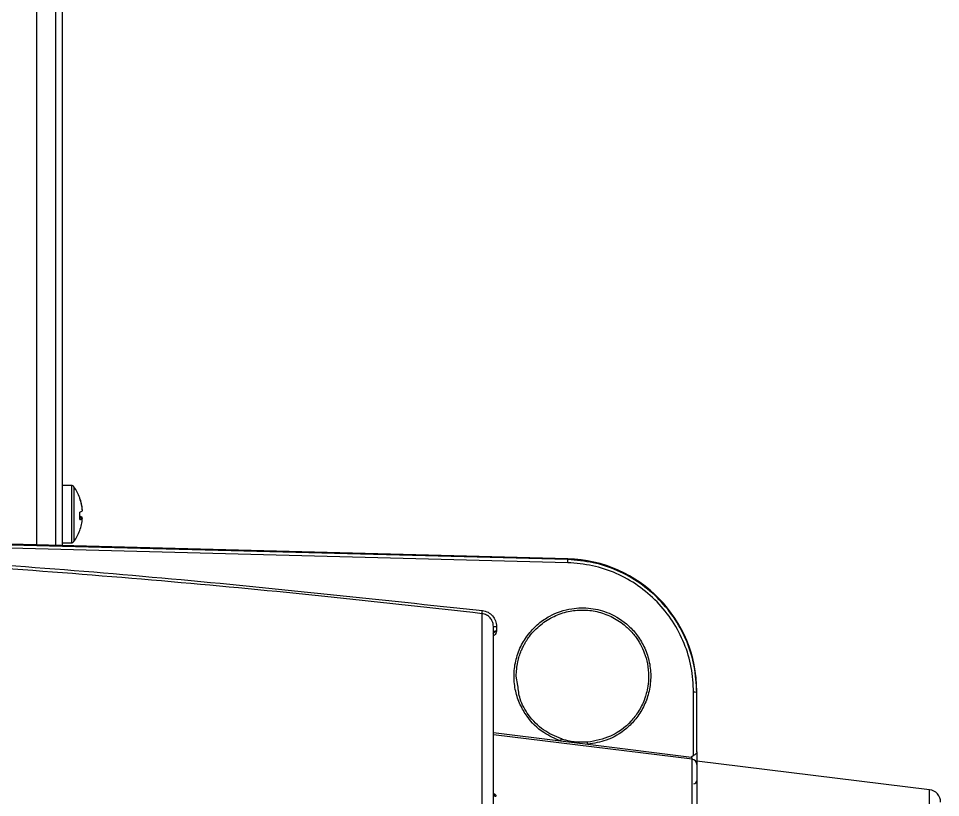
# Model space of a CAD drawing. Extents: x 7 to 135, y 1 to 99.
# Drawn here: x 102.302 to 106.654, y 47.422 to 51.1 of the extents above; entities that cross this region are included whole.
import ezdxf

# ---------------------------------------------------------------- set-up
doc = ezdxf.new("R2010")
doc.units = 0
doc.header["$MEASUREMENT"] = 0
doc.layers.add('OBJECT', color=7, linetype='CONTINUOUS')

msp = doc.modelspace()

# ---------------------------------------------------------------- linework, layer by layer
at = {"layer": 'OBJECT'}
for p, q in [((102.5081, 54.91), (102.5081, 48.6119)), ((102.3881, 48.6151), (102.3881, 54.82)), ((102.4781, 48.6127), (102.4781, 54.82)), ((102.5515, 48.895), (102.5081, 48.895)), ((102.5515, 48.895), (102.5515, 48.625)), ((102.5637, 48.8887), (102.5637, 48.6313)), ((102.6036, 48.7399), (102.5912, 48.7412)), ((102.5913, 48.7447), (102.6036, 48.7436)), ((102.6036, 48.7801), (102.6033, 48.7801)), ((104.8945, 48.5495), (100.6518, 48.6606)), ((104.8945, 48.5453), (100.6518, 48.6562)), ((104.8941, 48.5307), (100.6515, 48.6416)), ((102.5081, 48.625), (102.5515, 48.625)), ((104.8945, 48.5453), (104.8945, 48.5495)), ((104.4901, 46.3085), (104.4901, 48.2902)), ((104.5581, 48.2299), (104.5581, 48.2075)), ((104.6584, 47.9508), (104.6506, 47.995)), ((105.4882, 47.6202), (105.4882, 47.919)), ((105.5031, 47.6376), (105.5031, 47.9187)), ((104.5431, 47.7286), (104.8607, 47.6895)), ((105.4812, 47.6032), (104.5431, 47.7188)), ((104.8607, 47.6895), (104.9883, 47.6737)), ((104.9883, 47.6737), (105.4782, 47.6133)), ((105.4882, 47.6202), (105.4782, 47.6133)), ((105.4812, 46.2908), (105.4812, 47.6032)), ((106.6009, 47.4594), (105.5036, 47.5942)), ((105.5036, 47.5942), (105.5036, 46.3172)), ((106.6009, 47.3427), (106.6009, 47.4594))]:
    msp.add_line(p, q, dxfattribs=at)
for centre, radius, start, end in [((102.5515, 48.88), 0.015, 35.6682, 90), ((102.3843, 48.76), 0.2208, 20.4171, 35.6682), ((102.3862, 48.762), 0.2181, 4.7656, 20.2808), ((102.587, 48.8362), 0.00431, 331.6661, 11.5842), ((102.3835, 48.758), 0.2209, 4.7769, 20.1636), ((102.5823, 48.7994), 0.0313, 285.7474, 312.7816), ((102.3244, 48.7522), 0.267, 356.3425, 3.6575), ((102.5823, 48.7206), 0.0313, 47.2208, 74.2502), ((102.324, 48.7678), 0.2674, 358.3178, 0.3378), ((102.5888, 48.7602), 0.0252, 274.541, 305.9349), ((102.3862, 48.758), 0.2181, 339.7192, 355.2344), ((102.3843, 48.76), 0.2208, 324.3318, 339.5829), ((102.5897, 48.6836), 0.00169, 312.2995, 7.5405), ((102.5515, 48.64), 0.015, 270, 324.3318), ((102.6883, 48.5917), 2.2067, 358.417, 358.7958), ((104.8781, 47.9247), 0.625, 0, 88.5), ((96.8473, 49.198), 7.6965, 353.22613, 353.33462), ((104.5544, 48.3728), 0.143, 265.4984, 271.4965), ((105.4919, 47.7759), 0.1432, 85.5021, 91.4927), ((105.2478, 47.5623), 0.4075, 160.4422, 161.8124), ((104.4596, 47.6349), 0.5301, 4.2048, 5.2577), ((105.4782, 47.5784), 0.0249, 0.0989, 83.1342), ((105.4886, 47.5019), 0.015, 271, 0), ((104.557, 47.4422), 0.0139, 183.3904, 267.0667), ((106.5936, 47.3999), 0.06, 0, 83)]:
    msp.add_arc(centre, radius, start, end, dxfattribs=at)
for points, knots in [([(100.5281, 48.6073), (100.8698, 48.594), (101.7029, 48.5617), (103.0251, 48.4632), (104.0029, 48.3575), (104.4918, 48.3046)], [0, 0, 0, 0, 0.2579507, 0.6290137, 1, 1, 1, 1]), ([(104.4901, 48.2902), (104.2576, 48.3165), (103.7846, 48.37), (103.0621, 48.4387), (102.3151, 48.4997), (101.5658, 48.5486), (100.9674, 48.5807), (100.6261, 48.5926), (100.5281, 48.596)], [0, 0, 0, 0, 0.176631, 0.359219, 0.547766, 0.742271, 0.925992, 1, 1, 1, 1]), ([(105.4882, 47.919), (105.486, 47.9586), (105.4816, 48.0374), (105.4465, 48.1512), (105.392, 48.2561), (105.3179, 48.3487), (105.2278, 48.4253), (105.1243, 48.4829), (105.0119, 48.521), (104.9333, 48.5275), (104.8941, 48.5307)], [0, 0, 0, 0, 0.125666, 0.250539, 0.37567, 0.500227, 0.625486, 0.75002, 0.875177, 1, 1, 1, 1]), ([(105.5031, 47.9187), (105.5008, 47.96), (105.4962, 48.0408), (105.46, 48.1574), (105.4045, 48.2642), (105.3287, 48.3587), (105.2365, 48.4371), (105.1308, 48.4961), (105.0154, 48.5353), (104.9348, 48.542), (104.8945, 48.5453)], [0, 0, 0, 0, 0.1281406, 0.2507098, 0.3760695, 0.5003414, 0.6248252, 0.749582, 0.8746322, 1, 1, 1, 1]), ([(104.8607, 47.6895), (104.8331, 47.7013), (104.7716, 47.7276), (104.7082, 47.7916), (104.6675, 47.8609), (104.6459, 47.9249), (104.638, 47.9952), (104.646, 48.0672), (104.6698, 48.1356), (104.7073, 48.1956), (104.7544, 48.2439), (104.821, 48.2892), (104.9056, 48.3179), (105.0031, 48.3195), (105.0974, 48.2943), (105.1725, 48.2458), (105.2261, 48.1858), (105.26, 48.1275), (105.2818, 48.0602), (105.2883, 47.988), (105.2786, 47.9162), (105.2538, 47.8499), (105.2173, 47.7931), (105.161, 47.7358), (105.0839, 47.6891), (105.0179, 47.6785), (104.9883, 47.6737)], [0, 0, 0, 0, 0.0473156, 0.1054503, 0.1387157, 0.1743277, 0.2116955, 0.2500074, 0.2883184, 0.3256843, 0.3612934, 0.3945561, 0.4526862, 0.5, 0.5473139, 0.6054449, 0.6387081, 0.6743179, 0.7116844, 0.7499956, 0.7883074, 0.825675, 0.8612864, 0.8945513, 0.9526849, 1, 1, 1, 1]), ([(104.6506, 47.995), (104.652, 48.0177), (104.6546, 48.0591), (104.6697, 48.1048), (104.6825, 48.1329), (104.6906, 48.1482), (104.6985, 48.1614), (104.7059, 48.1726), (104.7259, 48.2004), (104.7642, 48.24), (104.8275, 48.2796), (104.8949, 48.3026), (104.9638, 48.31), (105.033, 48.3023), (105.1008, 48.2787), (105.149, 48.248), (105.1798, 48.2206), (105.1973, 48.2024), (105.2266, 48.1666), (105.2536, 48.117), (105.2725, 48.0524), (105.2745, 48.0148), (105.2756, 47.995)], [0, 0, 0, 0, 0.069282, 0.126552, 0.146107, 0.163732, 0.179426, 0.193188, 0.20502, 0.284194, 0.359756, 0.431706, 0.500043, 0.570466, 0.643108, 0.71797, 0.743473, 0.769224, 0.795223, 0.885057, 0.93942, 1, 1, 1, 1]), ([(104.5431, 48.2302), (104.5429, 48.2346), (104.5424, 48.2428), (104.5377, 48.2567), (104.5282, 48.2718), (104.5114, 48.2854), (104.4971, 48.2886), (104.4901, 48.2902)], [0, 0, 0, 0, 0.149147, 0.282418, 0.50059, 0.756832, 1, 1, 1, 1]), ([(104.4918, 48.3046), (104.5008, 48.3026), (104.5187, 48.2986), (104.5403, 48.2808), (104.5552, 48.2572), (104.5571, 48.239), (104.5581, 48.2299)], [0, 0, 0, 0, 0.2502289, 0.5000869, 0.7500072, 1, 1, 1, 1]), ([(104.5431, 46.3191), (104.5431, 46.4029), (104.5431, 46.572), (104.5431, 46.8141), (104.5431, 47.0474), (104.5431, 47.2676), (104.5431, 47.4715), (104.5431, 47.6553), (104.5431, 47.8164), (104.5431, 47.9529), (104.5431, 48.0631), (104.5431, 48.1461), (104.5431, 48.2043), (104.5431, 48.2217), (104.5431, 48.2302)], [0, 0, 0, 0, 0.080321, 0.16194, 0.244772, 0.329378, 0.414487, 0.5, 0.585518, 0.670628, 0.755228, 0.838066, 0.919682, 1, 1, 1, 1]), ([(104.542, 48.1968), (104.5435, 48.1983), (104.5464, 48.2012), (104.5517, 48.2045), (104.5559, 48.2065), (104.5581, 48.2075)], [0, 0, 0, 0, 0.349328, 0.657365, 1, 1, 1, 1]), ([(104.5581, 48.2075), (104.5562, 48.2074), (104.5533, 48.2073), (104.5498, 48.2069), (104.547, 48.2064), (104.5448, 48.2059), (104.5434, 48.2053), (104.5432, 48.2049), (104.5431, 48.2047)], [0, 0, 0, 0, 0.2398932, 0.3673209, 0.4994889, 0.699792, 0.8375047, 1, 1, 1, 1]), ([(104.5581, 48.2075), (104.5556, 48.2004), (104.5524, 48.1914), (104.5447, 48.1862), (104.5431, 48.1851)], [0, 0, 0, 0, 0.789741, 1, 1, 1, 1]), ([(105.2756, 47.995), (105.275, 47.9791), (105.2738, 47.9515), (105.2669, 47.9201), (105.2614, 47.9015), (105.2582, 47.8921), (105.249, 47.8669), (105.23, 47.8286), (105.1808, 47.7649), (105.1012, 47.7044), (105.0244, 47.6902), (104.9875, 47.6834)], [0, 0, 0, 0, 0.1025241, 0.1779606, 0.2066588, 0.2279097, 0.2417128, 0.3799768, 0.5012391, 0.7600631, 1, 1, 1, 1]), ([(104.8639, 47.6987), (104.8348, 47.7113), (104.7749, 47.7373), (104.7096, 47.8063), (104.6668, 47.8797), (104.6609, 47.9295), (104.6584, 47.9508)], [0, 0, 0, 0, 0.273921, 0.565419, 0.814181, 1, 1, 1, 1]), ([(104.9875, 47.6834), (104.9666, 47.683), (104.9352, 47.6822), (104.8978, 47.6891), (104.8775, 47.6943), (104.8675, 47.6975), (104.8639, 47.6987)], [0, 0, 0, 0, 0.498349, 0.748845, 0.907486, 1, 1, 1, 1]), ([(105.4782, 47.6133), (105.4786, 47.6121), (105.4793, 47.6096), (105.4802, 47.6063), (105.481, 47.6039), (105.4811, 47.6034), (105.4812, 47.6032)], [0, 0, 0, 0, 0.257733, 0.512483, 0.759034, 1, 1, 1, 1]), ([(105.5031, 47.6376), (105.5028, 47.6358), (105.5024, 47.6328), (105.4989, 47.6283), (105.4942, 47.6245), (105.4902, 47.6216), (105.4882, 47.6202)], [0, 0, 0, 0, 0.295235, 0.500558, 0.750396, 1, 1, 1, 1]), ([(105.5031, 47.6376), (105.5031, 47.635), (105.5031, 47.6298), (105.5031, 47.6203), (105.5031, 47.6105), (105.5031, 47.6009), (105.5031, 47.5922), (105.5031, 47.5852), (105.5031, 47.5801), (105.5031, 47.579), (105.5031, 47.5785)], [0, 0, 0, 0, 0.125087, 0.250243, 0.374812, 0.499485, 0.624581, 0.749702, 0.874734, 1, 1, 1, 1]), ([(105.5031, 47.5785), (105.5031, 47.5663), (105.5031, 47.5416), (105.5031, 47.4576), (105.5031, 47.3382), (105.5031, 47.1816), (105.5031, 46.9924), (105.5031, 46.775), (105.5031, 46.5497), (105.5031, 46.3897), (105.5031, 46.317)], [0, 0, 0, 0, 0.123527, 0.250202, 0.379066, 0.509053, 0.63904, 0.767904, 0.894579, 1, 1, 1, 1]), ([(104.542, 47.4416), (104.544, 47.4408), (104.5493, 47.4387), (104.5549, 47.4339), (104.5558, 47.4302), (104.5563, 47.4283)], [0, 0, 0, 0, 0.232158, 0.615132, 1, 1, 1, 1])]:
    msp.add_open_spline(points, degree=3, knots=knots, dxfattribs=at)

doc.saveas('drawing.dxf')
